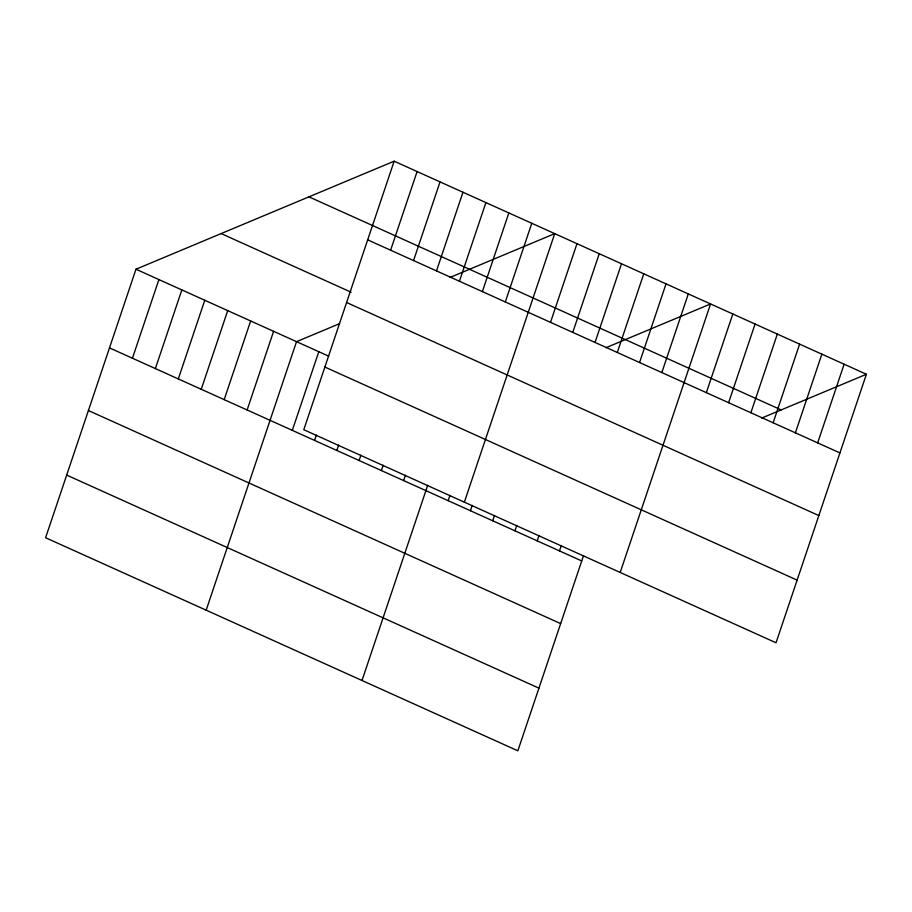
<?xml version="1.0" encoding="UTF-8"?>
<svg xmlns="http://www.w3.org/2000/svg" width="912" height="912" viewBox="0 0 912 912"><rect width="100%" height="100%" fill="white"/><g stroke="black" fill="none" stroke-linecap="round" stroke-linejoin="round"><path stroke-width="1.37" d="M394.155 161.196L303.787 429.712L776.032 642.778L866.4 374.262L394.155 161.196L135.968 269.222L45.6 537.738L517.845 750.804L583.532 555.613M132.434 358.234L158.905 279.574M155.371 368.585L181.841 289.925M178.307 378.936L204.778 300.276M201.244 389.276L227.715 310.616M224.181 399.627L250.652 320.967M247.118 409.978L273.589 331.318M206.169 610.185L296.525 341.669L339.127 323.84M292.319 430.373L318.79 351.713M314.583 440.416L316.384 435.081M390.621 250.207L417.092 171.547M336.847 450.46L338.637 445.124M413.558 260.558L440.029 181.898M359.111 460.503L360.901 455.168M436.495 270.898L462.965 192.238M381.376 470.546L383.165 465.211M459.431 281.249L485.902 202.589M403.64 480.59L405.43 475.255M482.368 291.601L508.839 212.941M362.007 680.489L427.694 485.298M505.305 301.952L531.776 223.292M448.168 500.677L449.958 495.353M464.356 502.159L554.713 233.643L450.004 277.453M470.421 510.72L472.222 505.396M550.506 322.346L576.977 243.686M492.685 520.775L494.486 515.44M572.77 332.39L599.241 253.73M514.949 530.818L516.751 525.483M595.034 342.433L621.505 263.773M537.214 540.862L539.015 535.526M617.299 352.477L643.769 273.817M559.478 550.905L561.268 545.57M639.563 362.52L666.034 283.86M661.827 372.563L688.298 293.903M620.194 572.462L710.562 303.947L605.853 347.757M706.344 392.65L732.826 313.99M728.608 402.694L755.079 324.034M750.872 412.737L777.343 334.077M773.137 422.78L799.607 344.12M795.401 432.824L821.872 354.164M817.665 442.879L844.136 364.219M761.691 418.072L866.4 374.262M308.951 196.844L781.196 409.91M367.684 239.856L839.929 452.922M221.171 233.575L351.143 292.216M346.594 302.51L818.839 515.576M135.968 269.222L328.685 356.17M324.866 367.057L797.122 580.123M109.497 347.882L581.742 560.948M88.407 410.537L560.652 623.603M66.69 475.095L538.935 688.15"/></g></svg>
